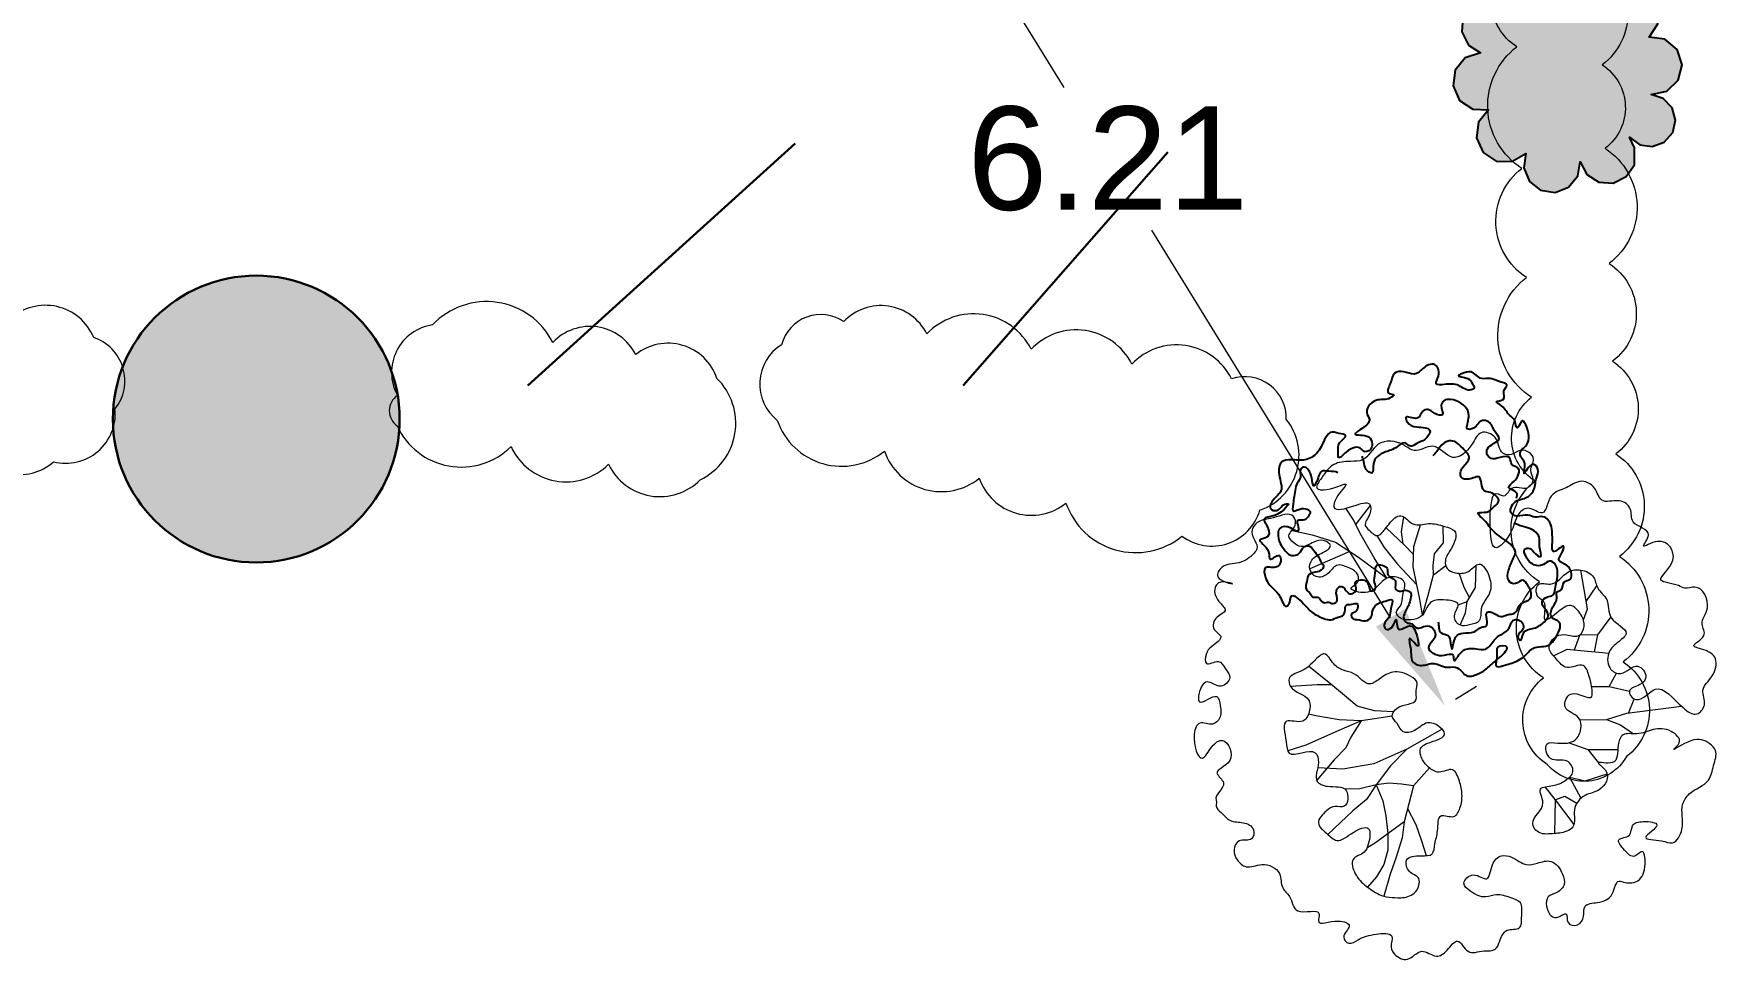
# Model space of a CAD drawing. Header units: metres. Extents: x 180 to 3220, y 13789 to 15035.
# Drawn here: x 743.22 to 751.37, y 14638.64 to 14643.13 of the extents above; entities that cross this region are included whole.
import ezdxf

# ---------------------------------------------------------------- set-up
doc = ezdxf.new("R2010")
doc.units = ezdxf.units.M
doc.header["$MEASUREMENT"] = 0
for name, color, linetype in [('!!!_1. Дендра_выноски_сохранить', 7, 'Continuous'), ('04 Дендроплан (существующие растения)', 7, 'Continuous'), ('04 Дендроплан (удаление)', 240, 'Continuous'), ('04 План (существующие кустарники)', 7, 'Continuous'), ('50 Дендроплан (привязки)', 7, 'Continuous'), ('50 Дендроплан - Деревья вырубаемые', 7, 'Continuous')]:
    doc.layers.add(name, color=color, linetype=linetype)
doc.layers.get('50 Дендроплан - Деревья вырубаемые').off()
doc.styles.get("Standard").update_dxf_attribs({"font": 'arial.ttf'})
doc.dimstyles.get("Standard").update_dxf_attribs({"dimtxt": 0.18, "dimasz": 0.18, "dimexe": 0.18, "dimexo": 0.0625, "dimgap": 0.09, "dimtad": 0, "dimtih": 1, "dimtoh": 1, "dimdec": 4, "dimzin": 0, "dimdsep": 46, "dimtxsty": 'Standard', "dimcen": 0.09, "dimadec": 0, "dimazin": 0, "dimtfac": 1, "dimtdec": 4, "dimtofl": 0, "dimtmove": 0, "dimatfit": 3, "dimfxl": 1, "dimtolj": 1, "dimtzin": 0, "dimarcsym": 0})

# ---------------------------------------------------------------- blocks, each defined once
blk = doc.blocks.new('A$C442D7FB9')
at = {"layer": '04 Дендроплан (удаление)', "lineweight": 30}
h = blk.add_hatch(color=0, dxfattribs=at)
h.dxf.hatch_style = 1
edge = h.paths.add_edge_path()
edge.add_arc((0, 0), 0.5, 0, 360)
at = {"layer": '04 Дендроплан (удаление)', "color": 0, "lineweight": 30}
blk.add_circle((0, 0), 0.5, dxfattribs=at)
blk = doc.blocks.new('A$Cb4aaf1f0')
at = {"layer": '04 Дендроплан (удаление)'}
h = blk.add_hatch(color=0, dxfattribs=at)
h.dxf.hatch_style = 1
h.paths.add_polyline_path([(0.3942, 0.1777), (0.394, 0.1778), (0.4364, 0.2425), (0.4364, 0.3197), (0.3971, 0.387), (0.3298, 0.4218), (0.2527, 0.4143), (0.1922, 0.3699), (0.2173, 0.4263), (0.211, 0.4887), (0.1773, 0.5395), (0.1219, 0.568), (0.0597, 0.568), (0.0078, 0.54), (-0.0264, 0.4893), (-0.0326, 0.4263), (-0.0604, 0.49), (-0.1163, 0.5324), (-0.1852, 0.5406), (-0.2504, 0.5147), (-0.2928, 0.4604), (-0.3042, 0.3904), (-0.2788, 0.3257), (-0.3393, 0.363), (-0.4078, 0.3658), (-0.4704, 0.333), (-0.5078, 0.2729), (-0.5118, 0.2041), (-0.4804, 0.14), (-0.4227, 0.1019), (-0.4956, 0.0773), (-0.5446, 0.0179), (-0.5548, -0.0575), (-0.5233, -0.1277), (-0.4596, -0.1702), (-0.3828, -0.173), (-0.4316, -0.2327), (-0.4414, -0.3088), (-0.4097, -0.3793), (-0.3464, -0.4212), (-0.2705, -0.4236), (-0.2027, -0.3846), (-0.2128, -0.4547), (-0.1854, -0.5196), (-0.131, -0.5624), (-0.0614, -0.573), (0.0042, -0.548), (0.0484, -0.4935), (0.0601, -0.4254), (0.0926, -0.4863), (0.1509, -0.5241), (0.2205, -0.528), (0.283, -0.4968), (0.3222, -0.4396), (0.3222, -0.3576), (0.2984, -0.3063), (0.3482, -0.3431), (0.4088, -0.3514), (0.4671, -0.33), (0.508, -0.284), (0.5218, -0.2234), (0.5059, -0.1642), (0.4623, -0.1187), (0.4035, -0.0997), (0.4799, -0.0838), (0.5349, -0.0295), (0.5534, 0.0444), (0.5296, 0.1186), (0.47, 0.1679)])
at = {"layer": '04 Дендроплан (удаление)', "flags": 128}
blk.add_lwpolyline([(0.3942, 0.1777), (0.394, 0.1778), (0.4364, 0.2425), (0.4364, 0.3197), (0.3971, 0.387), (0.3298, 0.4218), (0.2527, 0.4143), (0.1922, 0.3699), (0.2173, 0.4263), (0.211, 0.4887), (0.1773, 0.5395), (0.1219, 0.568), (0.0597, 0.568), (0.0078, 0.54), (-0.0264, 0.4893), (-0.0326, 0.4263), (-0.0604, 0.49), (-0.1163, 0.5324), (-0.1852, 0.5406), (-0.2504, 0.5147), (-0.2928, 0.4604), (-0.3042, 0.3904), (-0.2788, 0.3257), (-0.3393, 0.363), (-0.4078, 0.3658), (-0.4704, 0.333), (-0.5078, 0.2729), (-0.5118, 0.2041), (-0.4804, 0.14), (-0.4227, 0.1019), (-0.4956, 0.0773), (-0.5446, 0.0179), (-0.5548, -0.0575), (-0.5233, -0.1277), (-0.4596, -0.1702), (-0.3828, -0.173), (-0.4316, -0.2327), (-0.4414, -0.3088), (-0.4097, -0.3793), (-0.3464, -0.4212), (-0.2705, -0.4236), (-0.2027, -0.3846), (-0.2128, -0.4547), (-0.1854, -0.5196), (-0.131, -0.5624), (-0.0614, -0.573), (0.0042, -0.548), (0.0484, -0.4935), (0.0601, -0.4254), (0.0926, -0.4863), (0.1509, -0.5241), (0.2205, -0.528), (0.283, -0.4968), (0.3222, -0.4396), (0.3222, -0.3576), (0.2984, -0.3063), (0.3482, -0.3431), (0.4088, -0.3514), (0.4671, -0.33), (0.508, -0.284), (0.5218, -0.2234), (0.5059, -0.1642), (0.4623, -0.1187), (0.4035, -0.0997), (0.4799, -0.0838), (0.5349, -0.0295), (0.5534, 0.0444), (0.5296, 0.1186), (0.47, 0.1679)], close=True, dxfattribs=at)
blk = doc.blocks.new('Лиственное дерево существующее')
at = {"color": 114, "lineweight": 0}
for p, q in [((-0.799, 1.368), (-0.859, 1.458)), ((-0.782, 1.333), (-0.669, 1.479)), ((-0.751, 1.267), (-0.799, 1.368)), ((-0.403, 1.17), (-0.548, 1.306)), ((-0.427, 1.275), (-0.411, 1.393)), ((-0.332, 1.162), (-0.28, 1.33)), ((-0.103, 1.192), (-0.105, 1.321)), ((-1.275, 1.287), (-1.119, 1.252)), ((-1.119, 1.252), (-0.938, 1.195)), ((-0.938, 1.195), (-0.761, 1.08)), ((-0.639, 1.076), (-0.751, 1.267)), ((-0.62, 1.247), (-0.563, 1.155)), ((-0.415, 1.181), (-0.427, 1.275)), ((-0.173, 1.105), (-0.103, 1.192)), ((-0.829, 1.124), (-1.138, 0.99)), ((-0.761, 1.08), (-0.541, 0.917)), ((-0.541, 0.917), (-0.639, 1.076)), ((-0.563, 1.155), (-0.46, 1.026)), ((-0.334, 1.1), (-0.403, 1.17)), ((-0.337, 1.006), (-0.332, 1.162)), ((-0.183, 1.016), (-0.173, 1.105)), ((-0.46, 1.026), (-0.309, 0.866)), ((-0.309, 0.866), (-0.337, 1.006)), ((-0.221, 0.786), (-0.18, 0.943)), ((-0.18, 0.943), (-0.183, 1.016)), ((-0.18, 0.943), (-0.086, 1.015)), ((0.058, 0.845), (0.018, 0.955)), ((0.145, 0.845), (0.151, 1.018)), ((1.012, 0.68), (0.961, 0.98)), ((-0.285, 0.754), (-0.309, 0.866)), ((-0.266, 0.631), (-0.221, 0.786)), ((0.098, 0.768), (0.058, 0.845)), ((0.08, 0.738), (0.145, 0.845)), ((1.002, 0.737), (1.083, 0.859)), ((-0.266, 0.631), (-0.285, 0.754)), ((0.011, 0.712), (0.08, 0.738)), ((0.067, 0.65), (0.08, 0.738)), ((0.98, 0.595), (1.012, 0.68)), ((0.027, 0.553), (0.067, 0.65)), ((1.191, 0.617), (1.088, 0.479)), ((0.912, 0.363), (0.952, 0.477)), ((1.088, 0.479), (0.952, 0.477)), ((1.088, 0.479), (1.064, 0.348)), ((0.748, 0.317), (0.854, 0.368)), ((0.854, 0.368), (1.012, 0.353)), ((1.012, 0.353), (1.103, 0.344)), ((1.103, 0.344), (1.176, 0.338)), ((-0.976, 0.096), (-1.147, 0.235)), ((1.18, 0.078), (1.236, 0.183)), ((-1.081, 0.093), (-1.287, 0.08)), ((-0.973, 0.093), (-1.081, 0.093)), ((-0.885, 0.021), (-0.976, 0.096)), ((-0.772, -0.073), (-0.885, 0.021)), ((1.044, 0.078), (1.18, 0.078)), ((1.18, 0.078), (1.336, 0.043)), ((-0.638, -0.11), (-0.772, -0.073)), ((-0.489, -0.116), (-0.638, -0.11)), ((1.158, -0.176), (1.317, -0.128)), ((1.317, -0.128), (1.739, -0.074)), ((1.328, -0.127), (1.373, -0.019)), ((-1.091, -0.147), (-1.147, -0.134)), ((-0.91, -0.179), (-1.091, -0.147)), ((-0.739, -0.188), (-0.931, -0.27)), ((-0.739, -0.188), (-0.91, -0.179)), ((-0.739, -0.188), (-0.821, -0.312)), ((-0.5, -0.151), (-0.739, -0.188)), ((-0.113, -0.252), (-0.386, -0.406)), ((0.953, -0.18), (1.158, -0.176)), ((1.158, -0.176), (1.267, -0.218)), ((1.267, -0.218), (1.367, -0.287)), ((-1.169, -0.374), (-1.309, -0.418)), ((-0.931, -0.27), (-1.169, -0.374)), ((-0.821, -0.312), (-0.86, -0.395)), ((0.87, -0.356), (1.013, -0.408)), ((-0.95, -0.489), (-1.084, -0.647)), ((-0.86, -0.395), (-0.95, -0.489)), ((-0.641, -0.519), (-0.882, -0.56)), ((-0.386, -0.406), (-0.641, -0.519)), ((-0.386, -0.406), (-0.514, -0.534)), ((1.013, -0.408), (1.247, -0.408)), ((1.013, -0.408), (1.096, -0.512)), ((-0.882, -0.56), (-1.076, -0.551)), ((-0.514, -0.534), (-0.624, -0.681)), ((-0.212, -0.551), (-0.335, -0.691)), ((0.873, -0.622), (0.961, -0.786)), ((0.873, -0.622), (0.993, -0.651)), ((0.993, -0.651), (1.163, -0.596)), ((-0.75, -0.714), (-0.864, -0.716)), ((-0.624, -0.681), (-0.75, -0.714)), ((-0.624, -0.681), (-0.699, -0.796)), ((-0.525, -0.67), (-0.624, -0.681)), ((-0.624, -0.681), (-0.572, -0.807)), ((-0.427, -0.678), (-0.525, -0.67)), ((-0.335, -0.691), (-0.427, -0.678)), ((-0.335, -0.691), (-0.408, -0.969)), ((0.682, -0.698), (0.762, -0.798)), ((0.762, -0.798), (0.835, -0.77)), ((0.835, -0.77), (0.929, -0.824)), ((-0.804, -0.883), (-0.997, -1.067)), ((-0.699, -0.796), (-0.804, -0.883)), ((-0.572, -0.807), (-0.55, -0.923)), ((-0.381, -0.865), (-0.316, -0.99)), ((0.762, -0.798), (0.755, -1.059)), ((0.762, -0.798), (0.907, -0.988)), ((-0.55, -0.923), (-0.535, -1.06)), ((-0.408, -0.969), (-0.532, -1.058)), ((-0.408, -0.969), (-0.422, -1.093)), ((-0.316, -0.99), (-0.275, -1.107)), ((-0.629, -1.132), (-0.696, -1.173)), ((-0.532, -1.058), (-0.629, -1.132)), ((-0.535, -1.06), (-0.535, -1.187)), ((-0.422, -1.093), (-0.47, -1.242)), ((-0.275, -1.107), (-0.238, -1.23)), ((-0.566, -1.298), (-0.622, -1.395)), ((-0.535, -1.187), (-0.566, -1.298)), ((-0.47, -1.242), (-0.515, -1.373)), ((-0.622, -1.395), (-0.691, -1.474)), ((-0.515, -1.373), (-0.564, -1.545))]:
    blk.add_line(p, q, dxfattribs=at)
for points, knots in [([(-1.863, -0.802), (-1.881, -0.757), (-1.747, -0.684), (-1.911, -0.574), (-1.692, -0.517), (-1.79, -0.294), (-1.907, -0.385), (-1.984, -0.55), (-2.059, -0.321), (-1.999, -0.175), (-1.894, -0.235), (-1.819, -0.16), (-1.828, -0.083), (-1.849, 0.055), (-2.007, -0.094), (-1.999, 0.047), (-1.938, 0.153), (-1.832, 0.046), (-1.733, 0.144), (-1.793, 0.214), (-1.838, 0.303), (-1.955, 0.22), (-1.946, 0.341), (-1.898, 0.392), (-1.788, 0.464), (-1.907, 0.519), (-1.872, 0.623), (-1.76, 0.663), (-1.864, 0.745), (-1.889, 0.84), (-1.824, 0.904), (-1.659, 0.854), (-1.891, 0.903), (-1.808, 1.034), (-1.683, 1.022), (-1.589, 1.081), (-1.522, 1.172), (-1.609, 1.251), (-1.548, 1.37), (-1.423, 1.371), (-1.266, 1.445), (-1.233, 1.311), (-1.326, 1.255), (-1.263, 1.188), (-1.194, 1.144), (-1.114, 1.199), (-1.035, 1.222), (-0.951, 1.163), (-1.052, 1.106), (-1.123, 1.075), (-1.151, 0.983), (-1.088, 0.91), (-0.99, 0.942), (-0.937, 1.041), (-0.833, 0.999), (-0.758, 0.957), (-0.756, 0.875), (-0.858, 0.837), (-0.695, 0.783), (-0.611, 0.852), (-0.527, 0.951), (-0.375, 0.902), (-0.426, 0.79), (-0.418, 0.708), (-0.488, 0.654), (-0.425, 0.592), (-0.354, 0.593), (-0.251, 0.613), (-0.225, 0.746), (-0.105, 0.754), (0.053, 0.733), (-0.044, 0.628), (0.019, 0.538), (0.099, 0.557), (0.195, 0.575), (0.173, 0.707), (0.273, 0.796), (0.262, 0.925), (0.181, 1.071), (0.093, 0.951), (-0.002, 0.952), (-0.083, 0.981), (-0.098, 1.072), (-0.033, 1.146), (0.02, 1.288), (-0.113, 1.322), (-0.213, 1.354), (-0.344, 1.304), (-0.427, 1.44), (-0.522, 1.344), (-0.56, 1.288), (-0.617, 1.228), (-0.671, 1.281), (-0.73, 1.337), (-0.664, 1.401), (-0.662, 1.525), (-0.806, 1.471), (-0.975, 1.423), (-0.933, 1.56), (-0.796, 1.69), (-0.974, 1.592), (-1.114, 1.604), (-1.027, 1.718), (-0.966, 1.811), (-0.835, 1.824), (-0.696, 1.818), (-0.625, 1.999), (-0.435, 1.978), (-0.317, 1.874), (-0.169, 1.993), (-0.037, 1.791), (0.118, 1.927), (0.171, 2.072), (0.331, 2.017), (0.32, 1.881), (0.433, 1.862), (0.5, 1.939), (0.63, 1.849), (0.551, 1.757), (0.61, 1.682), (0.54, 1.583), (0.423, 1.658), (0.38, 1.528), (0.285, 1.601), (0.255, 1.442), (0.259, 1.344), (0.267, 1.066), (0.442, 1.277), (0.452, 1.397), (0.554, 1.491), (0.691, 1.367), (0.706, 1.583), (0.847, 1.604), (0.949, 1.69), (1.08, 1.634), (1.107, 1.482), (1.251, 1.539), (1.364, 1.464), (1.332, 1.318), (1.543, 1.296), (1.4, 1.122), (1.6, 1.263), (1.746, 1.049), (1.497, 0.884), (1.694, 0.879), (1.77, 0.828), (1.885, 0.882), (1.984, 0.691), (1.87, 0.579), (1.951, 0.461), (1.781, 0.392), (1.935, 0.365), (2.026, 0.299), (1.993, 0.151), (1.874, 0.063), (1.942, -0.057), (1.852, -0.164), (1.705, -0.058), (1.57, 0.123), (1.46, -0.006), (1.368, -0.037), (1.309, 0.063), (1.418, 0.081), (1.488, 0.156), (1.387, 0.288), (1.293, 0.151), (1.168, 0.211), (1.158, 0.338), (1.232, 0.414), (1.37, 0.508), (1.152, 0.589), (1.19, 0.754), (1.08, 0.827), (1.07, 0.942), (0.965, 0.989), (0.834, 0.976), (0.764, 0.841), (0.611, 0.902), (0.608, 0.768), (0.711, 0.734), (0.641, 0.537), (0.789, 0.661), (0.881, 0.732), (0.967, 0.639), (0.997, 0.553), (0.953, 0.449), (0.855, 0.484), (0.758, 0.479), (0.688, 0.371), (0.775, 0.293), (0.847, 0.19), (0.983, 0.282), (1.029, 0.149), (1.046, 0.081), (1.054, -0.055), (0.876, 0.088), (0.805, -0.111), (0.954, -0.136), (0.971, -0.254), (0.916, -0.36), (0.806, -0.365), (0.663, -0.342), (0.715, -0.526), (0.851, -0.462), (0.924, -0.585), (0.833, -0.657), (0.756, -0.694), (0.608, -0.696), (0.717, -0.859), (0.553, -0.942), (0.629, -1.071), (0.741, -1.059), (0.834, -1.056), (0.93, -0.996), (0.884, -0.867), (0.981, -0.75), (1.119, -0.739), (1.208, -0.591), (1.044, -0.489), (1.259, -0.545), (1.236, -0.392), (1.278, -0.271), (1.407, -0.301), (1.52, -0.244), (1.647, -0.243), (1.757, -0.342), (1.628, -0.447), (1.834, -0.304), (1.938, -0.341), (2.024, -0.427), (1.983, -0.534), (1.959, -0.679), (1.81, -0.72), (1.719, -0.862), (1.775, -0.997), (1.685, -1.157), (1.583, -1.102), (1.385, -1.113), (1.618, -0.979), (1.443, -0.96), (1.345, -0.98), (1.358, -1.093), (1.215, -1.09), (1.3, -1.192), (1.368, -1.263), (1.45, -1.161), (1.466, -1.327), (1.427, -1.431), (1.321, -1.45), (1.23, -1.407), (1.216, -1.557), (1.107, -1.596), (0.975, -1.601), (0.989, -1.703), (0.947, -1.778), (0.841, -1.769), (0.866, -1.645), (0.75, -1.749), (0.684, -1.637), (0.696, -1.538), (0.781, -1.521), (0.846, -1.457), (0.816, -1.355), (0.745, -1.251), (0.631, -1.287), (0.523, -1.314), (0.445, -1.241), (0.335, -1.218), (0.262, -1.295), (0.252, -1.455), (0.133, -1.345), (0.026, -1.44), (0.118, -1.522), (0.208, -1.565), (0.318, -1.52), (0.405, -1.554), (0.514, -1.588), (0.498, -1.691), (0.507, -1.814), (0.369, -1.786), (0.336, -1.883), (0.301, -1.974), (0.195, -1.957), (0.081, -2.01), (0.01, -1.844), (-0.069, -1.968), (-0.163, -2.035), (-0.279, -1.927), (-0.37, -2.065), (-0.477, -2.008), (-0.522, -1.934), (-0.473, -1.822), (-0.649, -1.838), (-0.74, -1.86), (-0.831, -1.93), (-0.905, -1.848), (-0.791, -1.771), (-0.94, -1.709), (-1.095, -1.791), (-1.036, -1.621), (-1.266, -1.715), (-1.272, -1.547), (-1.369, -1.482), (-1.348, -1.343), (-1.503, -1.274), (-1.621, -1.34), (-1.705, -1.268), (-1.734, -1.19), (-1.693, -1.089), (-1.578, -1.13), (-1.56, -1.01), (-1.655, -0.965), (-1.758, -0.976), (-1.811, -0.902), (-1.875, -0.857), (-1.857, -0.816), (-1.863, -0.802)], [0, 0, 0, 0, 0.144623, 0.231167, 0.368861, 0.533358, 0.626687, 0.740408, 0.935226, 1.031861, 1.128241, 1.198256, 1.294402, 1.368689, 1.507955, 1.574673, 1.679777, 1.79119, 1.883627, 1.959993, 2.039207, 2.131319, 2.201489, 2.277769, 2.379891, 2.45347, 2.54984, 2.629417, 2.713756, 2.836131, 2.877797, 2.974434, 3.098533, 3.174839, 3.310795, 3.448506, 3.489216, 3.62255, 3.689433, 3.833718, 3.988827, 4.05943, 4.152735, 4.217846, 4.281087, 4.383199, 4.466591, 4.525335, 4.60464, 4.706041, 4.777196, 4.850967, 4.941557, 5.035937, 5.13954, 5.219117, 5.28068, 5.339424, 5.435055, 5.564599, 5.681514, 5.792988, 5.892227, 5.976975, 6.036908, 6.095646, 6.173749, 6.252212, 6.380922, 6.484525, 6.602635, 6.692872, 6.777965, 6.844717, 6.928444, 7.02051, 7.167213, 7.282, 7.407383, 7.507264, 7.609206, 7.678412, 7.741177, 7.842553, 7.980652, 8.063007, 8.187574, 8.307662, 8.420868, 8.524456, 8.606097, 8.65359, 8.733663, 8.78115, 8.875736, 8.947733, 9.070923, 9.223371, 9.297752, 9.425798, 9.577891, 9.656402, 9.742281, 9.880076, 10.010368, 10.101704, 10.271449, 10.469408, 10.556507, 10.704089, 10.878467, 11.055291, 11.171089, 11.284149, 11.417731, 11.482645, 11.567427, 11.68373, 11.77169, 11.843492, 11.921933, 12.039354, 12.124248, 12.185085, 12.279334, 12.442083, 12.611011, 12.797738, 12.921046, 13.015017, 13.129765, 13.27535, 13.406716, 13.521304, 13.644281, 13.753137, 13.886642, 13.991763, 14.093139, 14.248215, 14.338926, 14.451134, 14.636917, 14.813923, 14.953979, 15.006047, 15.083831, 15.270441, 15.402543, 15.48891, 15.598301, 15.682028, 15.794092, 15.927518, 16.058446, 16.173604, 16.260996, 16.378012, 16.633999, 16.747204, 16.817387, 16.885538, 16.980265, 17.054418, 17.157369, 17.299589, 17.380857, 17.502298, 17.608515, 17.708493, 17.875073, 18.018008, 18.132164, 18.220812, 18.330672, 18.42764, 18.594846, 18.685597, 18.781631, 18.83834, 18.974753, 19.095535, 19.196942, 19.302834, 19.396624, 19.471771, 19.573189, 19.64865, 19.757506, 19.853667, 19.959896, 20.083661, 20.173311, 20.285247, 20.335982, 20.497146, 20.604648, 20.73546, 20.822811, 20.919446, 21.052361, 21.138111, 21.251311, 21.378508, 21.468801, 21.559641, 21.663684, 21.760796, 21.866457, 22.044178, 22.114637, 22.23047, 22.341438, 22.400666, 22.529106, 22.668332, 22.783263, 22.938439, 23.01956, 23.126312, 23.267144, 23.355432, 23.45979, 23.589203, 23.728577, 23.835857, 23.898351, 24.043906, 24.189962, 24.256212, 24.371649, 24.490581, 24.67199, 24.766696, 24.956099, 25.083087, 25.169948, 25.292933, 25.419422, 25.526836, 25.615518, 25.691414, 25.778638, 25.869312, 25.961297, 26.024928, 26.121298, 26.263466, 26.360434, 26.407027, 26.517617, 26.650303, 26.74818, 26.826653, 26.905094, 26.978885, 27.046871, 27.126191, 27.241376, 27.314599, 27.389769, 27.472839, 27.551312, 27.683547, 27.788448, 27.871841, 27.999501, 28.077604, 28.175679, 28.291585, 28.394565, 28.492933, 28.567087, 28.697918, 28.77954, 28.894137, 28.975271, 29.07451, 29.169691, 29.264917, 29.370694, 29.435998, 29.525045, 29.645134, 29.756428, 29.862319, 29.956635, 30.074745, 30.200153, 30.306664, 30.366297, 30.449133, 30.570729, 30.713328, 30.79014, 30.852634, 30.945669, 31.037541, 31.189615, 31.243213, 31.410359, 31.536232, 31.621622, 31.733558, 31.886269, 32.00739, 32.09115, 32.172123, 32.250875, 32.347965, 32.418568, 32.512539, 32.612542, 32.705135, 32.769699, 32.813194, 32.813194, 32.813194, 32.813194]), ([(-0.602, -1.531), (-0.637, -1.511), (-0.708, -1.467), (-0.788, -1.386), (-0.835, -1.244), (-0.712, -1.219), (-0.678, -1.13), (-0.654, -0.981), (-0.819, -1.048), (-0.915, -1.145), (-1.007, -1.056), (-1.104, -0.978), (-1.018, -0.888), (-0.949, -0.836), (-0.841, -0.875), (-0.83, -0.671), (-0.981, -0.711), (-1.12, -0.654), (-1.057, -0.535), (-1.096, -0.37), (-1.312, -0.5), (-1.319, -0.325), (-1.366, -0.145), (-1.189, -0.222), (-1.133, -0.117), (-1.133, 0.017), (-1.282, 0.029), (-1.313, 0.162), (-1.188, 0.195), (-1.12, 0.258), (-1.017, 0.368), (-0.96, 0.246), (-0.88, 0.2), (-0.773, 0.186), (-0.694, 0.064), (-0.588, 0.147), (-0.489, 0.209), (-0.378, 0.177), (-0.291, 0.112), (-0.324, 0.045), (-0.292, -0.066), (-0.449, -0.048), (-0.518, -0.154), (-0.453, -0.207), (-0.425, -0.292), (-0.309, -0.266), (-0.239, -0.183), (-0.144, -0.218), (-0.058, -0.305), (-0.195, -0.348), (-0.301, -0.387), (-0.272, -0.491), (-0.218, -0.55), (-0.136, -0.606), (-0.023, -0.531), (0.024, -0.659), (0.046, -0.756), (0.034, -0.851), (-0.017, -0.955), (-0.152, -0.883), (-0.141, -1.045), (-0.171, -1.124), (-0.178, -1.235), (-0.287, -1.228), (-0.413, -1.238), (-0.379, -1.369), (-0.286, -1.387), (-0.29, -1.469), (-0.332, -1.538), (-0.429, -1.563), (-0.519, -1.55), (-0.579, -1.545), (-0.602, -1.531)], [0, 0, 0, 0, 0.119147, 0.244704, 0.355195, 0.456841, 0.525213, 0.64652, 0.761794, 0.906015, 0.999107, 1.102214, 1.21292, 1.287506, 1.35766, 1.479239, 1.62773, 1.713089, 1.858081, 1.936445, 2.136108, 2.227757, 2.383509, 2.506371, 2.592801, 2.687321, 2.856666, 2.919037, 3.017629, 3.155387, 3.246677, 3.353704, 3.442539, 3.52579, 3.669986, 3.756325, 3.869148, 4.011227, 4.081037, 4.138722, 4.206699, 4.365743, 4.440415, 4.505889, 4.585073, 4.671725, 4.788569, 4.878809, 4.948708, 5.073582, 5.166391, 5.253695, 5.327262, 5.415765, 5.519566, 5.621336, 5.725491, 5.831081, 5.911981, 6.005594, 6.125346, 6.227321, 6.306075, 6.391977, 6.508685, 6.596002, 6.686109, 6.737432, 6.809051, 6.915906, 7.005912, 7.085383, 7.085383, 7.085383, 7.085383])]:
    blk.add_open_spline(points, degree=3, knots=knots, dxfattribs=at)
blk = doc.blocks.new('A$Cd2c5afdf')
at = {"layer": '04 Дендроплан (существующие растения)', "color": 114}
for points, start_tangent, end_tangent in [([(-0.616, -0.3191), (-0.6311, -0.3515), (-0.6467, -0.3706), (-0.6781, -0.3242), (-0.7107, -0.2856), (-0.7478, -0.2323), (-0.7493, -0.1848), (-0.6988, -0.1819), (-0.6736, -0.1522), (-0.6825, -0.1256), (-0.7255, -0.1433), (-0.733, -0.1078), (-0.773, -0.0485), (-0.7389, -0.0351), (-0.7344, 0.0034), (-0.7537, 0.0509), (-0.7107, 0.0672), (-0.641, 0.1161), (-0.6365, 0.1235), (-0.6469, 0.125), (-0.6929, 0.0924), (-0.724, 0.1027), (-0.7226, 0.125), (-0.6736, 0.1872), (-0.6821, 0.2665), (-0.6689, 0.3272), (-0.625, 0.3378), (-0.5572, 0.3369), (-0.4992, 0.3703), (-0.4621, 0.4356), (-0.4357, 0.469), (-0.3926, 0.4655), (-0.3609, 0.4541), (-0.3882, 0.4215), (-0.397, 0.3732), (-0.3952, 0.3495), (-0.3583, 0.3741), (-0.2826, 0.3881), (-0.2747, 0.3794), (-0.2407, 0.3874), (-0.2322, 0.4141), (-0.2487, 0.4488), (-0.3137, 0.4621), (-0.2791, 0.4907), (-0.2456, 0.5318), (-0.2586, 0.5665), (-0.2413, 0.6066), (-0.2044, 0.6272), (-0.1447, 0.637), (-0.1273, 0.6522), (-0.1501, 0.6587), (-0.1444, 0.7071), (-0.1225, 0.7562), (-0.0792, 0.7637), (-0.0295, 0.752), (0.0171, 0.7819), (0.0401, 0.7969), (0.0711, 0.7969), (0.085, 0.7819), (0.0882, 0.7414), (0.078, 0.7061), (0.117, 0.7019), (0.1872, 0.6964), (0.2465, 0.6756), (0.261, 0.6868), (0.254, 0.7049), (0.2305, 0.7306), (0.1851, 0.7455), (0.2001, 0.753), (0.2455, 0.7626), (0.2978, 0.7306), (0.338, 0.7316), (0.3781, 0.7177), (0.4187, 0.6985), (0.4054, 0.6697), (0.4022, 0.6296), (0.369, 0.6179), (0.3936, 0.5987), (0.4334, 0.5514), (0.4574, 0.5269), (0.4697, 0.4922), (0.4793, 0.5034), (0.4948, 0.5269), (0.5156, 0.4948), (0.5258, 0.442), (0.5103, 0.403), (0.4895, 0.3846), (0.4836, 0.3622), (0.506, 0.32), (0.5029, 0.2715), (0.5461, 0.3157), (0.5701, 0.2926), (0.5624, 0.2485), (0.547, 0.1862), (0.5135, 0.1546), (0.4693, 0.1402), (0.4434, 0.1143), (0.4396, 0.0807), (0.4693, 0.0654), (0.5211, 0.0702), (0.5566, 0.0596), (0.594, 0.0625), (0.6355, 0.0141), (0.6393, -0.0252), (0.6393, -0.0732), (0.6428, -0.106), (0.6937, -0.0805), (0.6844, -0.1161), (0.6717, -0.1484), (0.709, -0.1738), (0.7311, -0.2051), (0.726, -0.2399), (0.6963, -0.2535), (0.6827, -0.2908), (0.6624, -0.3018), (0.6615, -0.331), (0.642, -0.3742), (0.6361, -0.4243), (0.6734, -0.4488), (0.6742, -0.4848), (0.653, -0.5255), (0.6267, -0.556), (0.5453, -0.5746), (0.5062, -0.6104), (0.4434, -0.646), (0.41, -0.6555), (0.371, -0.6623), (0.3718, -0.6021), (0.3744, -0.5707), (0.421, -0.5707), (0.4134, -0.5885), (0.3659, -0.6335), (0.315, -0.6784), (0.2766, -0.6997), (0.2249, -0.7065), (0.2028, -0.6879), (0.1698, -0.6658), (0.122, -0.6649), (0.0686, -0.6471), (0.0355, -0.6522), (-0.0196, -0.6522), (-0.04, -0.631), (-0.0442, -0.5929), (-0.0485, -0.5274), (-0.0129, -0.5621), (-0.0222, -0.4943), (-0.0409, -0.4672), (-0.0799, -0.4765), (-0.1028, -0.4816), (-0.1155, -0.4341), (-0.137, -0.473), (-0.1659, -0.4814), (-0.1743, -0.4611), (-0.1506, -0.423), (-0.1421, -0.3814), (-0.1353, -0.3399), (-0.1693, -0.3464), (-0.1973, -0.3549), (-0.2296, -0.3905), (-0.2372, -0.4227), (-0.2635, -0.4414), (-0.3033, -0.4354), (-0.3254, -0.4303), (-0.3322, -0.4091), (-0.3186, -0.4007), (-0.3025, -0.382), (-0.305, -0.3583), (-0.3305, -0.3608), (-0.3568, -0.3651), (-0.3644, -0.3973), (-0.3754, -0.4168), (-0.3966, -0.4236), (-0.4309, -0.4363), (-0.4657, -0.4296), (-0.4971, -0.416), (-0.5259, -0.3982), (-0.5471, -0.3762), (-0.5819, -0.3414), (-0.616, -0.3191)], (-0.978083, 0.208214), (-0.978083, 0.208214)), ([(0.466, 0.1526), (0.468, 0.1755), (0.4281, 0.2042), (0.4549, 0.2343), (0.4726, 0.2584), (0.4758, 0.2956), (0.4438, 0.3146), (0.4333, 0.3468), (0.385, 0.3481), (0.3432, 0.3442), (0.3229, 0.3671), (0.3314, 0.3984), (0.3824, 0.4408), (0.3628, 0.4724), (0.3308, 0.5214), (0.302, 0.5279), (0.2582, 0.4907), (0.2282, 0.4881), (0.2289, 0.5096), (0.2302, 0.5762), (0.1975, 0.6112), (0.1473, 0.6294), (0.1145, 0.6233), (0.1023, 0.6005), (0.1077, 0.5556), (0.0704, 0.5617), (0.0366, 0.5809), (0.013, 0.5725), (-0.0136, 0.539), (-0.0692, 0.5421), (-0.0624, 0.5208), (-0.0159, 0.4964), (0.0473, 0.4797), (0.0221, 0.436), (-0.016, 0.4169), (-0.0472, 0.4033), (-0.0746, 0.4192), (-0.1096, 0.4017), (-0.1424, 0.3842), (-0.167, 0.3757), (-0.2074, 0.3521), (-0.2256, 0.3202), (-0.2332, 0.2737), (-0.2607, 0.2912), (-0.2728, 0.3285), (-0.2789, 0.3559)], (0.359015, 0.933332), (0.017504, 0.999847)), ([(0.0867, -0.4459), (0.1019, -0.4998), (0.1348, -0.5127), (0.1465, -0.5496), (0.1529, -0.576), (0.1711, -0.5209), (0.2075, -0.5004), (0.2614, -0.4945), (0.2972, -0.4723), (0.3183, -0.467), (0.3241, -0.3996), (0.3585, -0.4054), (0.3901, -0.4207), (0.4253, -0.4107), (0.4552, -0.4049), (0.4892, -0.3568), (0.5326, -0.3334), (0.535, -0.2961), (0.5204, -0.2697), (0.4969, -0.2445), (0.4612, -0.2615), (0.4283, -0.2469), (0.4278, -0.1982), (0.4524, -0.1367), (0.4606, -0.1099), (0.4442, -0.0788), (0.412, -0.0519), (0.3393, 0.0085), (0.3162, 0.0392), (0.281, 0.0809), (0.3227, 0.085), (0.3584, 0.1113), (0.3795, 0.1353), (0.3409, 0.1787), (0.3098, 0.1869), (0.285, 0.2546), (0.2352, 0.244), (0.1989, 0.2528), (0.2082, 0.3038), (0.2376, 0.3454), (0.2058, 0.3932), (0.1507, 0.4295), (0.1132, 0.4172), (0.0809, 0.3785), (0.0614, 0.3562)], (0.290361, -0.956917), (-0.678805, -0.734319)), ([(-0.3982, 0.2753), (-0.442, 0.2821), (-0.4774, 0.2812), (-0.4909, 0.2577), (-0.5153, 0.2122), (-0.5237, 0.2492), (-0.5414, 0.2896), (-0.5607, 0.3022), (-0.5767, 0.2947), (-0.5793, 0.2534), (-0.5944, 0.2248), (-0.6045, 0.1895), (-0.6113, 0.1516), (-0.6155, 0.1138), (-0.6146, 0.091), (-0.591, 0.0961), (-0.554, 0.1003), (-0.5313, 0.0868), (-0.5422, 0.0624), (-0.5591, 0.0469), (-0.5928, 0.0435), (-0.5903, 0.0141), (-0.5911, -0.007), (-0.6197, 0.004), (-0.6467, 0.0141), (-0.6778, 0.0073), (-0.6871, -0.0179), (-0.6778, -0.0667), (-0.6526, -0.102), (-0.6298, -0.1222), (-0.6105, -0.1248), (-0.5844, -0.1147), (-0.5625, -0.0852), (-0.5389, -0.0785), (-0.5145, -0.1012), (-0.4924, -0.1319), (-0.4781, -0.1588), (-0.468, -0.1756), (-0.4739, -0.1916), (-0.4975, -0.2042), (-0.537, -0.2177), (-0.5488, -0.2505), (-0.5497, -0.2894), (-0.5312, -0.3096), (-0.5186, -0.3264), (-0.4933, -0.3273), (-0.4681, -0.3534), (-0.4411, -0.3508), (-0.4268, -0.3576), (-0.4032, -0.3483), (-0.4024, -0.3248), (-0.4058, -0.3037), (-0.3973, -0.281), (-0.3788, -0.2751), (-0.3595, -0.2945), (-0.3393, -0.3105), (-0.3148, -0.3012), (-0.309, -0.2818), (-0.314, -0.2591), (-0.2871, -0.2423), (-0.2568, -0.2549), (-0.2466, -0.2793), (-0.2374, -0.297), (-0.2172, -0.2869), (-0.2205, -0.2558), (-0.2172, -0.2112), (-0.2079, -0.1708), (-0.1843, -0.1725), (-0.1591, -0.1876), (-0.1557, -0.2187), (-0.1322, -0.2373), (-0.1195, -0.2499), (-0.1187, -0.2877), (-0.0997, -0.298), (-0.0711, -0.2938), (-0.0442, -0.3072), (-0.045, -0.3257), (-0.0526, -0.3577), (-0.0761, -0.4074), (-0.0778, -0.4368), (-0.061, -0.4519), (-0.0391, -0.4562), (-0.0164, -0.4764), (0.0064, -0.473), (0.0451, -0.4671), (0.0678, -0.4865), (0.0731, -0.5153), (0.0554, -0.5439), (0.0411, -0.5717), (0.0512, -0.5902), (0.0714, -0.602), (0.1186, -0.6079), (0.1591, -0.608), (0.1641, -0.6333), (0.1818, -0.6148), (0.2104, -0.5836), (0.2693, -0.5761), (0.3182, -0.5777), (0.3418, -0.5559), (0.3746, -0.518), (0.417, -0.4918), (0.4338, -0.4683), (0.4507, -0.4388), (0.4742, -0.4363), (0.4961, -0.4548), (0.4978, -0.48), (0.4734, -0.5179), (0.4835, -0.5356), (0.4995, -0.5019), (0.5508, -0.4767), (0.6014, -0.4455), (0.619, -0.422), (0.6089, -0.39), (0.5896, -0.3504), (0.6157, -0.3252), (0.642, -0.3172), (0.6529, -0.2878), (0.6597, -0.2516), (0.6647, -0.1986), (0.6546, -0.17), (0.626, -0.1523), (0.5974, -0.1683), (0.5637, -0.1742), (0.5368, -0.1624), (0.5107, -0.127), (0.5048, -0.0959), (0.53, -0.0909), (0.5502, -0.1085), (0.5822, -0.1304), (0.578, -0.0833), (0.5755, -0.0367), (0.5519, -0.0064), (0.5149, 0.0104), (0.4702, 0.0239), (0.4534, 0.0314)], (-0.900669, 0.434505), (-0.965091, 0.261915))]:
    blk.add_spline(points, degree=3, dxfattribs=dict(at, start_tangent=start_tangent, end_tangent=end_tangent))
blk = doc.blocks.new('*D217')
at = {"layer": '50 Дендроплан (привязки)', "color": 0, "lineweight": 0, "ltscale": 4}
for p, q in [((746.8364, 14645.1967), (746.9389, 14645.2599)), ((747.0481, 14644.7398), (748.2036, 14642.8658)), ((749.785, 14640.3012), (748.6294, 14642.1752)), ((750.0981, 14639.9069), (750.2006, 14639.97))]:
    blk.add_line(p, q, dxfattribs=at)
at = {"layer": '50 Дендроплан (привязки)', "color": 0, "lineweight": 5, "ltscale": 4}
for points in [[(747.119, 14644.7835), (746.9771, 14644.6961), (746.7857, 14645.1654)], [(749.8559, 14640.3449), (749.714, 14640.2574), (750.0474, 14639.8756)]]:
    blk.add_solid(points, dxfattribs=at)
at = {"layer": '50 Дендроплан (привязки)', "color": 0, "ltscale": 4, "insert": (748.4165, 14642.5205), "char_height": 0.5, "attachment_point": 5}
blk.add_mtext('\\A1;6.21', dxfattribs=at)

msp = doc.modelspace()

# ---------------------------------------------------------------- linework, layer by layer
at = {"layer": '!!!_1. Дендра_выноски_сохранить', "lineweight": 30}
for points in [[(746.905, 14642.5946), (745.6114, 14641.4248)], [(748.7079, 14642.5533), (747.717, 14641.4248)]]:
    msp.add_lwpolyline(points, dxfattribs=at)
at = {"layer": '04 План (существующие кустарники)', "color": 65, "lineweight": 0, "extrusion": (0, 0, -1)}
for points in [[(-750.542, 14639.5918, 0.520567), (-750.5244, 14640.0098, 0.520567), (-750.5047, 14640.475, 0.520567), (-750.4842, 14640.9619, 0.520567), (-750.4671, 14641.3672, 0.520567), (-750.4426, 14641.9468, 0.520567), (-750.4203, 14642.4746, 0.520567), (-750.3955, 14643.0627, 0.520567), (-750.3772, 14643.4969, 0.520567)], [(-750.7903, 14643.4848, 0.520567), (-750.8082, 14642.9752, 0.520567), (-750.8224, 14642.5716, 0.520567), (-750.842, 14642.0146, 0.520567), (-750.8586, 14641.5415, 0.520567), (-750.8743, 14641.0937, 0.520567), (-750.8917, 14640.5975, 0.520567), (-750.9096, 14640.0869, 0.520567), (-750.9257, 14639.6294, 0.520567), (-750.542, 14639.5918, 0.520567)], [(-742.923, 14641.15, -0.520567), (-743.3174, 14641.0555, -0.520567), (-743.6142, 14641.3101, -0.520567), (-743.5112, 14641.656, -0.520567), (-743.1079, 14641.7463, -0.520567)], [(-744.9791, 14641.2284, -0.520567), (-745.53, 14641.1287, -0.520567), (-746.0023, 14641.0433, -0.520567), (-746.4452, 14640.9681, -0.520567), (-746.5259, 14641.4589, -0.520567), (-746.1331, 14641.5737, -0.520567), (-745.7322, 14641.6325, -0.520567), (-745.1508, 14641.7178, -0.520567), (-744.9803, 14641.3757, -0.520567), (-744.9791, 14641.2284, -0.520567)], [(-746.8179, 14641.2555, -0.520567), (-747.3367, 14641.107, -0.520567), (-747.7954, 14640.9757, -0.520567), (-748.2146, 14640.8558, -0.520567), (-748.7756, 14640.6952, -0.520567), (-749.1531, 14640.8217, -0.520567), (-749.2804, 14641.2603, -0.520567), (-749.016, 14641.4563, -0.520567), (-748.533, 14641.5276, -0.520567), (-748.0464, 14641.5993, -0.520567), (-747.5417, 14641.6738, -0.520567), (-747.1397, 14641.7331, -0.520567), (-746.8392, 14641.6217, -0.520567), (-746.8179, 14641.2555, -0.520567)]]:
    msp.add_lwpolyline(points, format="xyb", dxfattribs=at)

# ---------------------------------------------------------------- block references
at = {"layer": '04 Дендроплан (существующие растения)', "lineweight": 0, "xscale": 0.6250000000001705, "yscale": 0.6250000000001705, "zscale": 0.6250000000001705}
msp.add_blockref('Лиственное дерево существующее', (750.1052, 14639.919), dxfattribs=at)
at = {"layer": '04 Дендроплан (удаление)', "color": 0}
msp.add_blockref('A$Cb4aaf1f0', (750.6418, 14642.9313), dxfattribs=at)
at = {"layer": '04 План (существующие кустарники)', "lineweight": 0}
msp.add_blockref('A$Cd2c5afdf', (749.9278, 14640.7273), dxfattribs=at)
at = {"layer": '50 Дендроплан - Деревья вырубаемые', "color": 0, "xscale": 1.387412866280584, "yscale": 1.387412866280584, "zscale": 1.387412866280584}
msp.add_blockref('A$C442D7FB9', (744.2976, 14641.262), dxfattribs=at)

# ---------------------------------------------------------------- dimensions: what is measured, and where the dimension line sits
at = {"layer": '50 Дендроплан (привязки)', "ltscale": 4}
dim = msp.add_aligned_dim(p1=(746.7832, 14645.1639), p2=(750.0449, 14639.8741), distance=0.0029, dimstyle='Standard', override={"dimtxt": 0.5, "dimasz": 0.5, "dimdec": 2, "dimlwd": 0, "dimlwe": 0}, dxfattribs=at)
dim.commit()
dim.dimension.update_dxf_attribs({"geometry": '*D217', "text_midpoint": (748.4165, 14642.5205)})

doc.saveas('drawing.dxf')
